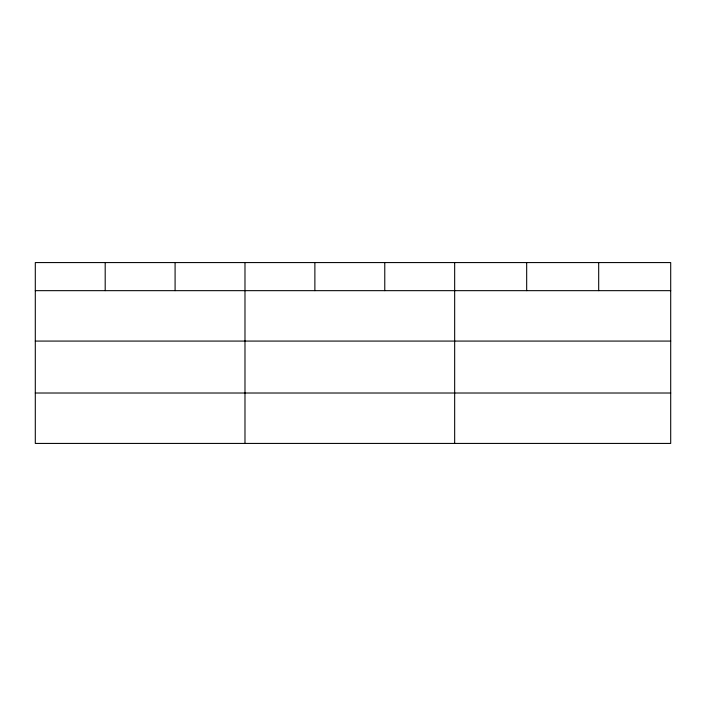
<?xml version="1.0" encoding="UTF-8"?>
<svg xmlns="http://www.w3.org/2000/svg" width="706" height="706" viewBox="0 0 706 706"><rect width="100%" height="100%" fill="white"/><g stroke="black" fill="none" stroke-linecap="round" stroke-linejoin="round"><path stroke-width="1.06" d="M670.7 341.077L670.7 262.57L35.3 262.57L35.3 443.43L670.7 443.43L670.7 341.077L35.3 341.077M35.3 290.66L670.7 290.66M35.3 393.013L670.7 393.013M598.688 262.57L598.688 290.66M526.676 262.57L526.676 290.66M454.664 262.57L454.664 443.43M384.77 262.57L384.77 290.66M314.876 262.57L314.876 290.66M244.982 262.57L244.982 443.43M175.088 262.57L175.088 290.66M105.194 262.57L105.194 290.66"/></g></svg>
